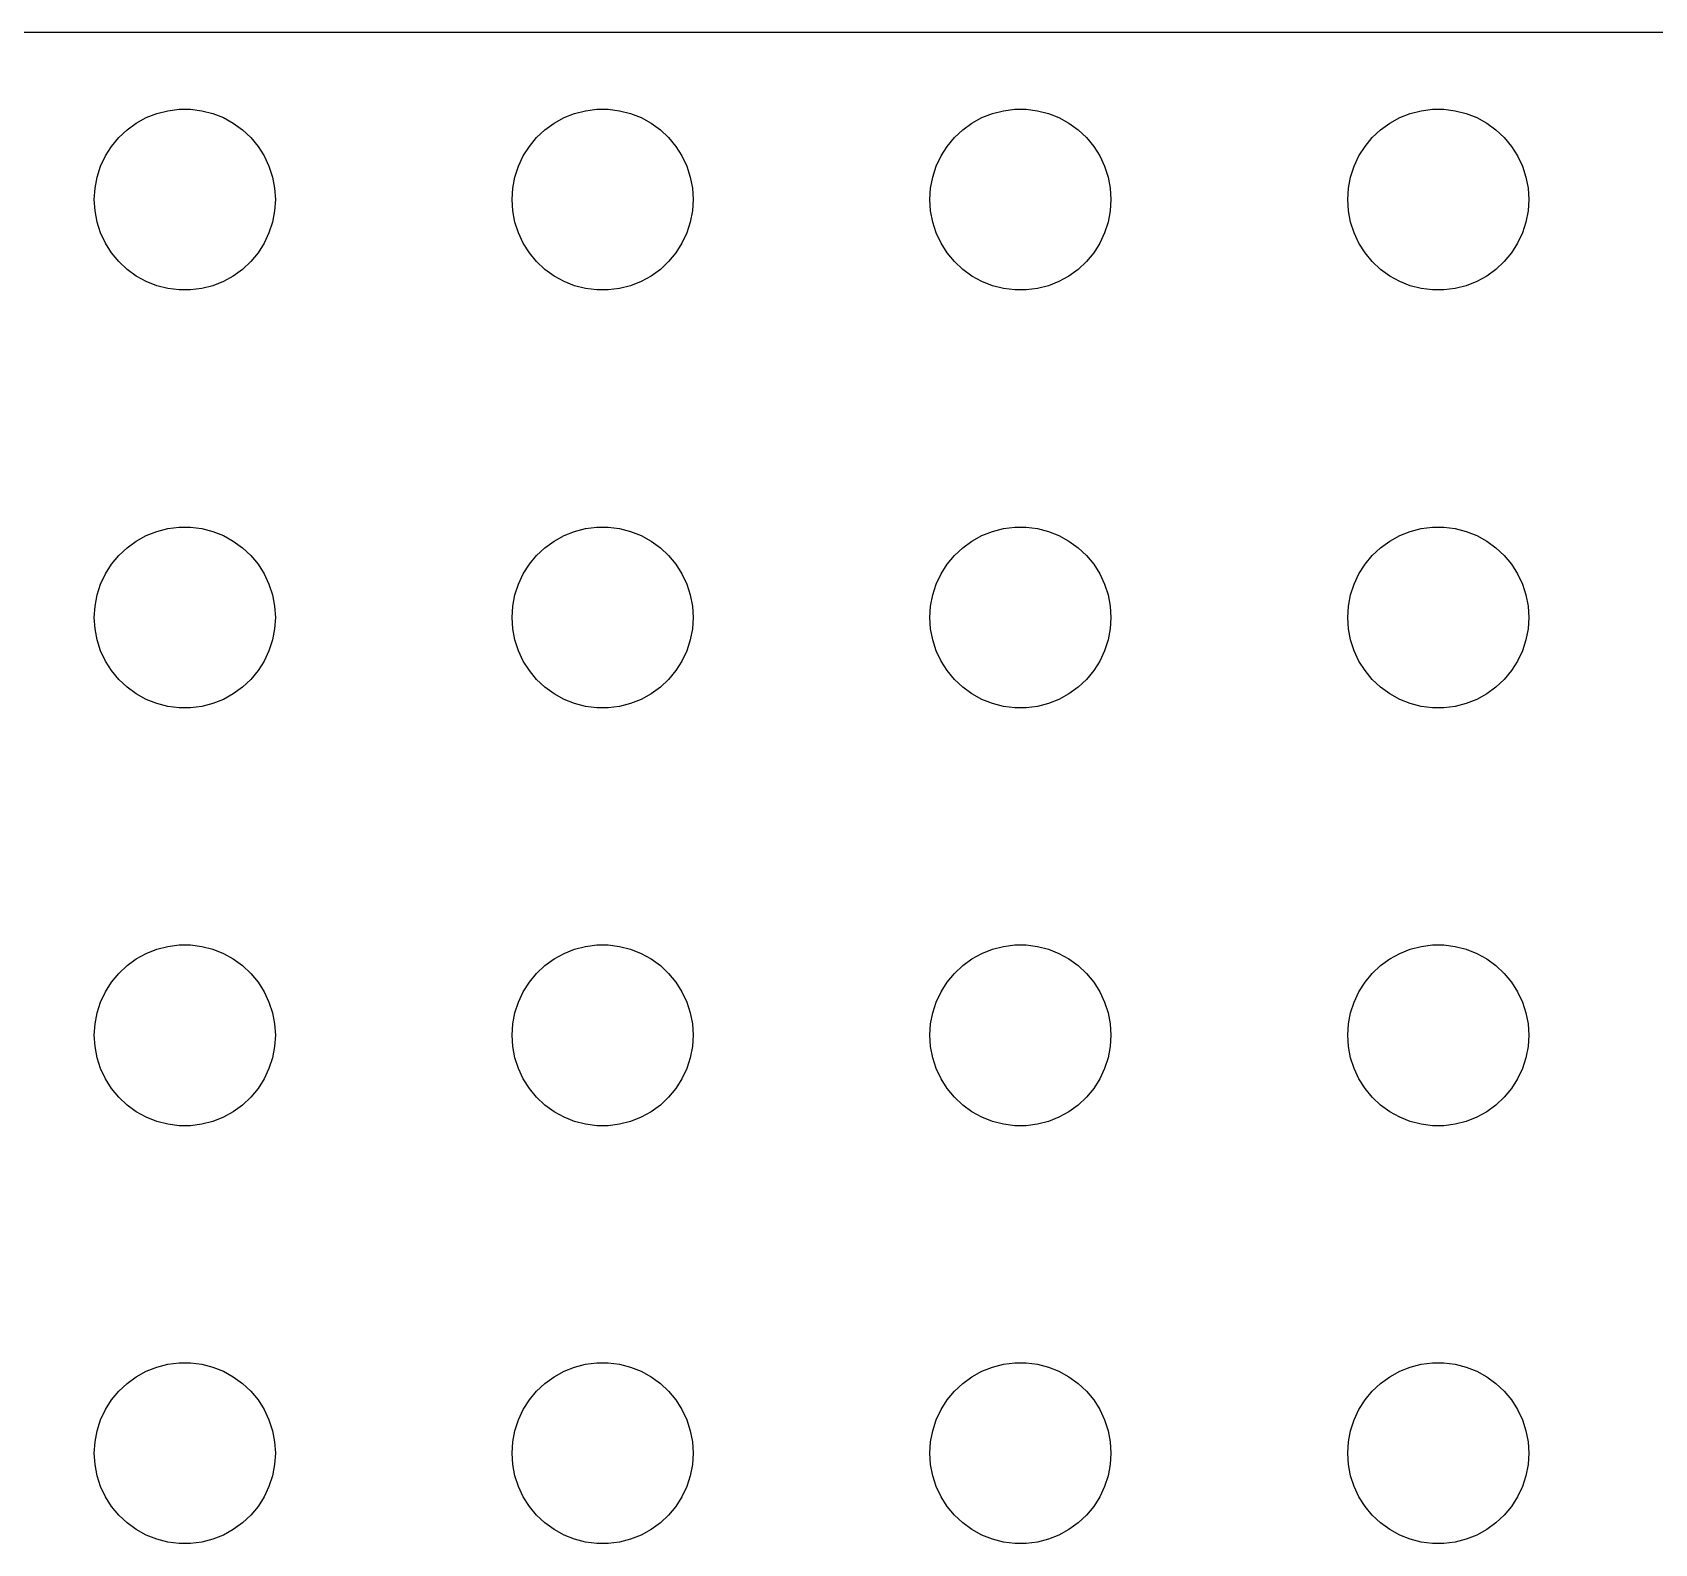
# Model space of a CAD drawing. Header units: metres. Extents: x 9 to 231, y 9 to 231.
# Drawn here: x 114.5 to 172.8, y 176.8 to 231 of the extents above; entities that cross this region are included whole.
import ezdxf

# ---------------------------------------------------------------- set-up
doc = ezdxf.new("R2010")
doc.units = ezdxf.units.M

msp = doc.modelspace()

# ---------------------------------------------------------------- linework, layer by layer
for p, q in [((226, 231), (14, 231)), ((117.928, 227.504), (118.259, 227.744)), ((118.259, 227.744), (118.616, 227.941)), ((118.616, 227.941), (118.996, 228.091)), ((118.996, 228.091), (119.391, 228.192)), ((119.391, 228.192), (119.796, 228.244)), ((119.796, 228.244), (120.204, 228.244)), ((120.204, 228.244), (120.609, 228.192)), ((120.609, 228.192), (121.004, 228.091)), ((121.004, 228.091), (121.384, 227.941)), ((121.384, 227.941), (121.741, 227.744)), ((121.741, 227.744), (122.072, 227.504)), ((132.928, 227.504), (133.259, 227.744)), ((133.259, 227.744), (133.616, 227.941)), ((133.616, 227.941), (133.996, 228.091)), ((133.996, 228.091), (134.391, 228.192)), ((134.391, 228.192), (134.796, 228.244)), ((134.796, 228.244), (135.204, 228.244)), ((135.204, 228.244), (135.609, 228.192)), ((135.609, 228.192), (136.004, 228.091)), ((136.004, 228.091), (136.384, 227.941)), ((136.384, 227.941), (136.741, 227.744)), ((136.741, 227.744), (137.072, 227.504)), ((147.928, 227.504), (148.259, 227.744)), ((148.259, 227.744), (148.616, 227.941)), ((148.616, 227.941), (148.996, 228.091)), ((148.996, 228.091), (149.391, 228.192)), ((149.391, 228.192), (149.796, 228.244)), ((149.796, 228.244), (150.204, 228.244)), ((150.204, 228.244), (150.609, 228.192)), ((150.609, 228.192), (151.004, 228.091)), ((151.004, 228.091), (151.384, 227.941)), ((151.384, 227.941), (151.741, 227.744)), ((151.741, 227.744), (152.072, 227.504)), ((162.928, 227.504), (163.259, 227.744)), ((163.259, 227.744), (163.616, 227.941)), ((163.616, 227.941), (163.996, 228.091)), ((163.996, 228.091), (164.391, 228.192)), ((164.391, 228.192), (164.796, 228.244)), ((164.796, 228.244), (165.204, 228.244)), ((165.204, 228.244), (165.609, 228.192)), ((165.609, 228.192), (166.004, 228.091)), ((166.004, 228.091), (166.384, 227.941)), ((166.384, 227.941), (166.741, 227.744)), ((166.741, 227.744), (167.072, 227.504)), ((117.371, 226.91), (117.631, 227.225)), ((117.631, 227.225), (117.928, 227.504)), ((122.072, 227.504), (122.369, 227.225)), ((122.369, 227.225), (122.629, 226.91)), ((132.371, 226.91), (132.631, 227.225)), ((132.631, 227.225), (132.928, 227.504)), ((137.072, 227.504), (137.369, 227.225)), ((137.369, 227.225), (137.629, 226.91)), ((147.371, 226.91), (147.631, 227.225)), ((147.631, 227.225), (147.928, 227.504)), ((152.072, 227.504), (152.369, 227.225)), ((152.369, 227.225), (152.629, 226.91)), ((162.371, 226.91), (162.631, 227.225)), ((162.631, 227.225), (162.928, 227.504)), ((167.072, 227.504), (167.369, 227.225)), ((167.369, 227.225), (167.629, 226.91)), ((116.978, 226.196), (117.152, 226.566)), ((117.152, 226.566), (117.371, 226.91)), ((122.629, 226.91), (122.848, 226.566)), ((122.848, 226.566), (123.022, 226.196)), ((131.978, 226.196), (132.152, 226.566)), ((132.152, 226.566), (132.371, 226.91)), ((137.629, 226.91), (137.848, 226.566)), ((137.848, 226.566), (138.022, 226.196)), ((146.978, 226.196), (147.152, 226.566)), ((147.152, 226.566), (147.371, 226.91)), ((152.629, 226.91), (152.848, 226.566)), ((152.848, 226.566), (153.022, 226.196)), ((161.978, 226.196), (162.152, 226.566)), ((162.152, 226.566), (162.371, 226.91)), ((167.629, 226.91), (167.848, 226.566)), ((167.848, 226.566), (168.022, 226.196)), ((116.852, 225.808), (116.978, 226.196)), ((123.022, 226.196), (123.148, 225.808)), ((131.852, 225.808), (131.978, 226.196)), ((138.022, 226.196), (138.148, 225.808)), ((146.852, 225.808), (146.978, 226.196)), ((153.022, 226.196), (153.148, 225.808)), ((161.852, 225.808), (161.978, 226.196)), ((168.022, 226.196), (168.148, 225.808)), ((116.75, 225), (116.776, 225.407)), ((116.776, 225.407), (116.852, 225.808)), ((123.148, 225.808), (123.224, 225.407)), ((123.224, 225.407), (123.25, 225)), ((131.75, 225), (131.776, 225.407)), ((131.776, 225.407), (131.852, 225.808)), ((138.148, 225.808), (138.224, 225.407)), ((138.224, 225.407), (138.25, 225)), ((146.75, 225), (146.776, 225.407)), ((146.776, 225.407), (146.852, 225.808)), ((153.148, 225.808), (153.224, 225.407)), ((153.224, 225.407), (153.25, 225)), ((161.75, 225), (161.776, 225.407)), ((161.776, 225.407), (161.852, 225.808)), ((168.148, 225.808), (168.224, 225.407)), ((168.224, 225.407), (168.25, 225)), ((116.776, 224.593), (116.75, 225)), ((123.25, 225), (123.224, 224.593)), ((131.776, 224.593), (131.75, 225)), ((138.25, 225), (138.224, 224.593)), ((146.776, 224.593), (146.75, 225)), ((153.25, 225), (153.224, 224.593)), ((161.776, 224.593), (161.75, 225)), ((168.25, 225), (168.224, 224.593)), ((116.852, 224.192), (116.776, 224.593)), ((123.224, 224.593), (123.148, 224.192)), ((131.852, 224.192), (131.776, 224.593)), ((138.224, 224.593), (138.148, 224.192)), ((146.852, 224.192), (146.776, 224.593)), ((153.224, 224.593), (153.148, 224.192)), ((161.852, 224.192), (161.776, 224.593)), ((168.224, 224.593), (168.148, 224.192)), ((116.978, 223.804), (116.852, 224.192)), ((117.152, 223.434), (116.978, 223.804)), ((123.022, 223.804), (122.848, 223.434)), ((123.148, 224.192), (123.022, 223.804)), ((131.978, 223.804), (131.852, 224.192)), ((132.152, 223.434), (131.978, 223.804)), ((138.022, 223.804), (137.848, 223.434)), ((138.148, 224.192), (138.022, 223.804)), ((146.978, 223.804), (146.852, 224.192)), ((147.152, 223.434), (146.978, 223.804)), ((153.022, 223.804), (152.848, 223.434)), ((153.148, 224.192), (153.022, 223.804)), ((161.978, 223.804), (161.852, 224.192)), ((162.152, 223.434), (161.978, 223.804)), ((168.022, 223.804), (167.848, 223.434)), ((168.148, 224.192), (168.022, 223.804)), ((117.371, 223.09), (117.152, 223.434)), ((117.631, 222.775), (117.371, 223.09)), ((122.629, 223.09), (122.369, 222.775)), ((122.848, 223.434), (122.629, 223.09)), ((132.371, 223.09), (132.152, 223.434)), ((132.631, 222.775), (132.371, 223.09)), ((137.629, 223.09), (137.369, 222.775)), ((137.848, 223.434), (137.629, 223.09)), ((147.371, 223.09), (147.152, 223.434)), ((147.631, 222.775), (147.371, 223.09)), ((152.629, 223.09), (152.369, 222.775)), ((152.848, 223.434), (152.629, 223.09)), ((162.371, 223.09), (162.152, 223.434)), ((162.631, 222.775), (162.371, 223.09)), ((167.629, 223.09), (167.369, 222.775)), ((167.848, 223.434), (167.629, 223.09)), ((117.928, 222.496), (117.631, 222.775)), ((118.259, 222.256), (117.928, 222.496)), ((122.072, 222.496), (121.741, 222.256)), ((122.369, 222.775), (122.072, 222.496)), ((132.928, 222.496), (132.631, 222.775)), ((133.259, 222.256), (132.928, 222.496)), ((137.072, 222.496), (136.741, 222.256)), ((137.369, 222.775), (137.072, 222.496)), ((147.928, 222.496), (147.631, 222.775)), ((148.259, 222.256), (147.928, 222.496)), ((152.072, 222.496), (151.741, 222.256)), ((152.369, 222.775), (152.072, 222.496)), ((162.928, 222.496), (162.631, 222.775)), ((163.259, 222.256), (162.928, 222.496)), ((167.072, 222.496), (166.741, 222.256)), ((167.369, 222.775), (167.072, 222.496)), ((118.616, 222.059), (118.259, 222.256)), ((118.996, 221.909), (118.616, 222.059)), ((119.391, 221.808), (118.996, 221.909)), ((121.004, 221.909), (120.609, 221.808)), ((121.384, 222.059), (121.004, 221.909)), ((121.741, 222.256), (121.384, 222.059)), ((133.616, 222.059), (133.259, 222.256)), ((133.996, 221.909), (133.616, 222.059)), ((134.391, 221.808), (133.996, 221.909)), ((136.004, 221.909), (135.609, 221.808)), ((136.384, 222.059), (136.004, 221.909)), ((136.741, 222.256), (136.384, 222.059)), ((148.616, 222.059), (148.259, 222.256)), ((148.996, 221.909), (148.616, 222.059)), ((149.391, 221.808), (148.996, 221.909)), ((151.004, 221.909), (150.609, 221.808)), ((151.384, 222.059), (151.004, 221.909)), ((151.741, 222.256), (151.384, 222.059)), ((163.616, 222.059), (163.259, 222.256)), ((163.996, 221.909), (163.616, 222.059)), ((164.391, 221.808), (163.996, 221.909)), ((166.004, 221.909), (165.609, 221.808)), ((166.384, 222.059), (166.004, 221.909)), ((166.741, 222.256), (166.384, 222.059)), ((119.796, 221.756), (119.391, 221.808)), ((120.204, 221.756), (119.796, 221.756)), ((120.609, 221.808), (120.204, 221.756)), ((134.796, 221.756), (134.391, 221.808)), ((135.204, 221.756), (134.796, 221.756)), ((135.609, 221.808), (135.204, 221.756)), ((149.796, 221.756), (149.391, 221.808)), ((150.204, 221.756), (149.796, 221.756)), ((150.609, 221.808), (150.204, 221.756)), ((164.796, 221.756), (164.391, 221.808)), ((165.204, 221.756), (164.796, 221.756)), ((165.609, 221.808), (165.204, 221.756)), ((118.996, 213.091), (119.391, 213.192)), ((119.391, 213.192), (119.796, 213.244)), ((119.796, 213.244), (120.204, 213.244)), ((120.204, 213.244), (120.609, 213.192)), ((120.609, 213.192), (121.004, 213.091)), ((133.996, 213.091), (134.391, 213.192)), ((134.391, 213.192), (134.796, 213.244)), ((134.796, 213.244), (135.204, 213.244)), ((135.204, 213.244), (135.609, 213.192)), ((135.609, 213.192), (136.004, 213.091)), ((148.996, 213.091), (149.391, 213.192)), ((149.391, 213.192), (149.796, 213.244)), ((149.796, 213.244), (150.204, 213.244)), ((150.204, 213.244), (150.609, 213.192)), ((150.609, 213.192), (151.004, 213.091)), ((163.996, 213.091), (164.391, 213.192)), ((164.391, 213.192), (164.796, 213.244)), ((164.796, 213.244), (165.204, 213.244)), ((165.204, 213.244), (165.609, 213.192)), ((165.609, 213.192), (166.004, 213.091)), ((117.928, 212.504), (118.259, 212.744)), ((118.259, 212.744), (118.616, 212.941)), ((118.616, 212.941), (118.996, 213.091)), ((121.004, 213.091), (121.384, 212.941)), ((121.384, 212.941), (121.741, 212.744)), ((121.741, 212.744), (122.072, 212.504)), ((132.928, 212.504), (133.259, 212.744)), ((133.259, 212.744), (133.616, 212.941)), ((133.616, 212.941), (133.996, 213.091)), ((136.004, 213.091), (136.384, 212.941)), ((136.384, 212.941), (136.741, 212.744)), ((136.741, 212.744), (137.072, 212.504)), ((147.928, 212.504), (148.259, 212.744)), ((148.259, 212.744), (148.616, 212.941)), ((148.616, 212.941), (148.996, 213.091)), ((151.004, 213.091), (151.384, 212.941)), ((151.384, 212.941), (151.741, 212.744)), ((151.741, 212.744), (152.072, 212.504)), ((162.928, 212.504), (163.259, 212.744)), ((163.259, 212.744), (163.616, 212.941)), ((163.616, 212.941), (163.996, 213.091)), ((166.004, 213.091), (166.384, 212.941)), ((166.384, 212.941), (166.741, 212.744)), ((166.741, 212.744), (167.072, 212.504)), ((117.371, 211.91), (117.631, 212.225)), ((117.631, 212.225), (117.928, 212.504)), ((122.072, 212.504), (122.369, 212.225)), ((122.369, 212.225), (122.629, 211.91)), ((132.371, 211.91), (132.631, 212.225)), ((132.631, 212.225), (132.928, 212.504)), ((137.072, 212.504), (137.369, 212.225)), ((137.369, 212.225), (137.629, 211.91)), ((147.371, 211.91), (147.631, 212.225)), ((147.631, 212.225), (147.928, 212.504)), ((152.072, 212.504), (152.369, 212.225)), ((152.369, 212.225), (152.629, 211.91)), ((162.371, 211.91), (162.631, 212.225)), ((162.631, 212.225), (162.928, 212.504)), ((167.072, 212.504), (167.369, 212.225)), ((167.369, 212.225), (167.629, 211.91)), ((116.978, 211.196), (117.152, 211.566)), ((117.152, 211.566), (117.371, 211.91)), ((122.629, 211.91), (122.848, 211.566)), ((122.848, 211.566), (123.022, 211.196)), ((131.978, 211.196), (132.152, 211.566)), ((132.152, 211.566), (132.371, 211.91)), ((137.629, 211.91), (137.848, 211.566)), ((137.848, 211.566), (138.022, 211.196)), ((146.978, 211.196), (147.152, 211.566)), ((147.152, 211.566), (147.371, 211.91)), ((152.629, 211.91), (152.848, 211.566)), ((152.848, 211.566), (153.022, 211.196)), ((161.978, 211.196), (162.152, 211.566)), ((162.152, 211.566), (162.371, 211.91)), ((167.629, 211.91), (167.848, 211.566)), ((167.848, 211.566), (168.022, 211.196)), ((116.852, 210.808), (116.978, 211.196)), ((123.022, 211.196), (123.148, 210.808)), ((131.852, 210.808), (131.978, 211.196)), ((138.022, 211.196), (138.148, 210.808)), ((146.852, 210.808), (146.978, 211.196)), ((153.022, 211.196), (153.148, 210.808)), ((161.852, 210.808), (161.978, 211.196)), ((168.022, 211.196), (168.148, 210.808)), ((116.75, 210), (116.776, 210.407)), ((116.776, 210.407), (116.852, 210.808)), ((123.148, 210.808), (123.224, 210.407)), ((123.224, 210.407), (123.25, 210)), ((131.75, 210), (131.776, 210.407)), ((131.776, 210.407), (131.852, 210.808)), ((138.148, 210.808), (138.224, 210.407)), ((138.224, 210.407), (138.25, 210)), ((146.75, 210), (146.776, 210.407)), ((146.776, 210.407), (146.852, 210.808)), ((153.148, 210.808), (153.224, 210.407)), ((153.224, 210.407), (153.25, 210)), ((161.75, 210), (161.776, 210.407)), ((161.776, 210.407), (161.852, 210.808)), ((168.148, 210.808), (168.224, 210.407)), ((168.224, 210.407), (168.25, 210)), ((116.776, 209.593), (116.75, 210)), ((123.25, 210), (123.224, 209.593)), ((131.776, 209.593), (131.75, 210)), ((138.25, 210), (138.224, 209.593)), ((146.776, 209.593), (146.75, 210)), ((153.25, 210), (153.224, 209.593)), ((161.776, 209.593), (161.75, 210)), ((168.25, 210), (168.224, 209.593)), ((116.852, 209.192), (116.776, 209.593)), ((116.978, 208.804), (116.852, 209.192)), ((123.148, 209.192), (123.022, 208.804)), ((123.224, 209.593), (123.148, 209.192)), ((131.852, 209.192), (131.776, 209.593)), ((131.978, 208.804), (131.852, 209.192)), ((138.148, 209.192), (138.022, 208.804)), ((138.224, 209.593), (138.148, 209.192)), ((146.852, 209.192), (146.776, 209.593)), ((146.978, 208.804), (146.852, 209.192)), ((153.148, 209.192), (153.022, 208.804)), ((153.224, 209.593), (153.148, 209.192)), ((161.852, 209.192), (161.776, 209.593)), ((161.978, 208.804), (161.852, 209.192)), ((168.148, 209.192), (168.022, 208.804)), ((168.224, 209.593), (168.148, 209.192)), ((117.152, 208.434), (116.978, 208.804)), ((123.022, 208.804), (122.848, 208.434)), ((132.152, 208.434), (131.978, 208.804)), ((138.022, 208.804), (137.848, 208.434)), ((147.152, 208.434), (146.978, 208.804)), ((153.022, 208.804), (152.848, 208.434)), ((162.152, 208.434), (161.978, 208.804)), ((168.022, 208.804), (167.848, 208.434)), ((117.371, 208.09), (117.152, 208.434)), ((117.631, 207.775), (117.371, 208.09)), ((122.629, 208.09), (122.369, 207.775)), ((122.848, 208.434), (122.629, 208.09)), ((132.371, 208.09), (132.152, 208.434)), ((132.631, 207.775), (132.371, 208.09)), ((137.629, 208.09), (137.369, 207.775)), ((137.848, 208.434), (137.629, 208.09)), ((147.371, 208.09), (147.152, 208.434)), ((147.631, 207.775), (147.371, 208.09)), ((152.629, 208.09), (152.369, 207.775)), ((152.848, 208.434), (152.629, 208.09)), ((162.371, 208.09), (162.152, 208.434)), ((162.631, 207.775), (162.371, 208.09)), ((167.629, 208.09), (167.369, 207.775)), ((167.848, 208.434), (167.629, 208.09)), ((117.928, 207.496), (117.631, 207.775)), ((118.259, 207.256), (117.928, 207.496)), ((122.072, 207.496), (121.741, 207.256)), ((122.369, 207.775), (122.072, 207.496)), ((132.928, 207.496), (132.631, 207.775)), ((133.259, 207.256), (132.928, 207.496)), ((137.072, 207.496), (136.741, 207.256)), ((137.369, 207.775), (137.072, 207.496)), ((147.928, 207.496), (147.631, 207.775)), ((148.259, 207.256), (147.928, 207.496)), ((152.072, 207.496), (151.741, 207.256)), ((152.369, 207.775), (152.072, 207.496)), ((162.928, 207.496), (162.631, 207.775)), ((163.259, 207.256), (162.928, 207.496)), ((167.072, 207.496), (166.741, 207.256)), ((167.369, 207.775), (167.072, 207.496)), ((118.616, 207.059), (118.259, 207.256)), ((118.996, 206.909), (118.616, 207.059)), ((119.391, 206.808), (118.996, 206.909)), ((119.796, 206.756), (119.391, 206.808)), ((120.204, 206.756), (119.796, 206.756)), ((120.609, 206.808), (120.204, 206.756)), ((121.004, 206.909), (120.609, 206.808)), ((121.384, 207.059), (121.004, 206.909)), ((121.741, 207.256), (121.384, 207.059)), ((133.616, 207.059), (133.259, 207.256)), ((133.996, 206.909), (133.616, 207.059)), ((134.391, 206.808), (133.996, 206.909)), ((134.796, 206.756), (134.391, 206.808)), ((135.204, 206.756), (134.796, 206.756)), ((135.609, 206.808), (135.204, 206.756)), ((136.004, 206.909), (135.609, 206.808)), ((136.384, 207.059), (136.004, 206.909)), ((136.741, 207.256), (136.384, 207.059)), ((148.616, 207.059), (148.259, 207.256)), ((148.996, 206.909), (148.616, 207.059)), ((149.391, 206.808), (148.996, 206.909)), ((149.796, 206.756), (149.391, 206.808)), ((150.204, 206.756), (149.796, 206.756)), ((150.609, 206.808), (150.204, 206.756)), ((151.004, 206.909), (150.609, 206.808)), ((151.384, 207.059), (151.004, 206.909)), ((151.741, 207.256), (151.384, 207.059)), ((163.616, 207.059), (163.259, 207.256)), ((163.996, 206.909), (163.616, 207.059)), ((164.391, 206.808), (163.996, 206.909)), ((164.796, 206.756), (164.391, 206.808)), ((165.204, 206.756), (164.796, 206.756)), ((165.609, 206.808), (165.204, 206.756)), ((166.004, 206.909), (165.609, 206.808)), ((166.384, 207.059), (166.004, 206.909)), ((166.741, 207.256), (166.384, 207.059)), ((118.616, 197.941), (118.996, 198.091)), ((118.996, 198.091), (119.391, 198.192)), ((119.391, 198.192), (119.796, 198.244)), ((119.796, 198.244), (120.204, 198.244)), ((120.204, 198.244), (120.609, 198.192)), ((120.609, 198.192), (121.004, 198.091)), ((121.004, 198.091), (121.384, 197.941)), ((133.616, 197.941), (133.996, 198.091)), ((133.996, 198.091), (134.391, 198.192)), ((134.391, 198.192), (134.796, 198.244)), ((134.796, 198.244), (135.204, 198.244)), ((135.204, 198.244), (135.609, 198.192)), ((135.609, 198.192), (136.004, 198.091)), ((136.004, 198.091), (136.384, 197.941)), ((148.616, 197.941), (148.996, 198.091)), ((148.996, 198.091), (149.391, 198.192)), ((149.391, 198.192), (149.796, 198.244)), ((149.796, 198.244), (150.204, 198.244)), ((150.204, 198.244), (150.609, 198.192)), ((150.609, 198.192), (151.004, 198.091)), ((151.004, 198.091), (151.384, 197.941)), ((163.616, 197.941), (163.996, 198.091)), ((163.996, 198.091), (164.391, 198.192)), ((164.391, 198.192), (164.796, 198.244)), ((164.796, 198.244), (165.204, 198.244)), ((165.204, 198.244), (165.609, 198.192)), ((165.609, 198.192), (166.004, 198.091)), ((166.004, 198.091), (166.384, 197.941)), ((117.631, 197.225), (117.928, 197.504)), ((117.928, 197.504), (118.259, 197.744)), ((118.259, 197.744), (118.616, 197.941)), ((121.384, 197.941), (121.741, 197.744)), ((121.741, 197.744), (122.072, 197.504)), ((122.072, 197.504), (122.369, 197.225)), ((132.631, 197.225), (132.928, 197.504)), ((132.928, 197.504), (133.259, 197.744)), ((133.259, 197.744), (133.616, 197.941)), ((136.384, 197.941), (136.741, 197.744)), ((136.741, 197.744), (137.072, 197.504)), ((137.072, 197.504), (137.369, 197.225)), ((147.631, 197.225), (147.928, 197.504)), ((147.928, 197.504), (148.259, 197.744)), ((148.259, 197.744), (148.616, 197.941)), ((151.384, 197.941), (151.741, 197.744)), ((151.741, 197.744), (152.072, 197.504)), ((152.072, 197.504), (152.369, 197.225)), ((162.631, 197.225), (162.928, 197.504)), ((162.928, 197.504), (163.259, 197.744)), ((163.259, 197.744), (163.616, 197.941)), ((166.384, 197.941), (166.741, 197.744)), ((166.741, 197.744), (167.072, 197.504)), ((167.072, 197.504), (167.369, 197.225)), ((117.152, 196.566), (117.371, 196.91)), ((117.371, 196.91), (117.631, 197.225)), ((122.369, 197.225), (122.629, 196.91)), ((122.629, 196.91), (122.848, 196.566)), ((132.152, 196.566), (132.371, 196.91)), ((132.371, 196.91), (132.631, 197.225)), ((137.369, 197.225), (137.629, 196.91)), ((137.629, 196.91), (137.848, 196.566)), ((147.152, 196.566), (147.371, 196.91)), ((147.371, 196.91), (147.631, 197.225)), ((152.369, 197.225), (152.629, 196.91)), ((152.629, 196.91), (152.848, 196.566)), ((162.152, 196.566), (162.371, 196.91)), ((162.371, 196.91), (162.631, 197.225)), ((167.369, 197.225), (167.629, 196.91)), ((167.629, 196.91), (167.848, 196.566)), ((116.978, 196.196), (117.152, 196.566)), ((122.848, 196.566), (123.022, 196.196)), ((131.978, 196.196), (132.152, 196.566)), ((137.848, 196.566), (138.022, 196.196)), ((146.978, 196.196), (147.152, 196.566)), ((152.848, 196.566), (153.022, 196.196)), ((161.978, 196.196), (162.152, 196.566)), ((167.848, 196.566), (168.022, 196.196)), ((116.776, 195.407), (116.852, 195.808)), ((116.852, 195.808), (116.978, 196.196)), ((123.022, 196.196), (123.148, 195.808)), ((123.148, 195.808), (123.224, 195.407)), ((131.776, 195.407), (131.852, 195.808)), ((131.852, 195.808), (131.978, 196.196)), ((138.022, 196.196), (138.148, 195.808)), ((138.148, 195.808), (138.224, 195.407)), ((146.776, 195.407), (146.852, 195.808)), ((146.852, 195.808), (146.978, 196.196)), ((153.022, 196.196), (153.148, 195.808)), ((153.148, 195.808), (153.224, 195.407)), ((161.776, 195.407), (161.852, 195.808)), ((161.852, 195.808), (161.978, 196.196)), ((168.022, 196.196), (168.148, 195.808)), ((168.148, 195.808), (168.224, 195.407)), ((116.75, 195), (116.776, 195.407)), ((123.224, 195.407), (123.25, 195)), ((131.75, 195), (131.776, 195.407)), ((138.224, 195.407), (138.25, 195)), ((146.75, 195), (146.776, 195.407)), ((153.224, 195.407), (153.25, 195)), ((161.75, 195), (161.776, 195.407)), ((168.224, 195.407), (168.25, 195)), ((116.776, 194.593), (116.75, 195)), ((116.852, 194.192), (116.776, 194.593)), ((123.224, 194.593), (123.148, 194.192)), ((123.25, 195), (123.224, 194.593)), ((131.776, 194.593), (131.75, 195)), ((131.852, 194.192), (131.776, 194.593)), ((138.224, 194.593), (138.148, 194.192)), ((138.25, 195), (138.224, 194.593)), ((146.776, 194.593), (146.75, 195)), ((146.852, 194.192), (146.776, 194.593)), ((153.224, 194.593), (153.148, 194.192)), ((153.25, 195), (153.224, 194.593)), ((161.776, 194.593), (161.75, 195)), ((161.852, 194.192), (161.776, 194.593)), ((168.224, 194.593), (168.148, 194.192)), ((168.25, 195), (168.224, 194.593)), ((116.978, 193.804), (116.852, 194.192)), ((123.148, 194.192), (123.022, 193.804)), ((131.978, 193.804), (131.852, 194.192)), ((138.148, 194.192), (138.022, 193.804)), ((146.978, 193.804), (146.852, 194.192)), ((153.148, 194.192), (153.022, 193.804)), ((161.978, 193.804), (161.852, 194.192)), ((168.148, 194.192), (168.022, 193.804)), ((117.152, 193.434), (116.978, 193.804)), ((117.371, 193.09), (117.152, 193.434)), ((122.848, 193.434), (122.629, 193.09)), ((123.022, 193.804), (122.848, 193.434)), ((132.152, 193.434), (131.978, 193.804)), ((132.371, 193.09), (132.152, 193.434)), ((137.848, 193.434), (137.629, 193.09)), ((138.022, 193.804), (137.848, 193.434)), ((147.152, 193.434), (146.978, 193.804)), ((147.371, 193.09), (147.152, 193.434)), ((152.848, 193.434), (152.629, 193.09)), ((153.022, 193.804), (152.848, 193.434)), ((162.152, 193.434), (161.978, 193.804)), ((162.371, 193.09), (162.152, 193.434)), ((167.848, 193.434), (167.629, 193.09)), ((168.022, 193.804), (167.848, 193.434)), ((117.631, 192.775), (117.371, 193.09)), ((117.928, 192.496), (117.631, 192.775)), ((122.369, 192.775), (122.072, 192.496)), ((122.629, 193.09), (122.369, 192.775)), ((132.631, 192.775), (132.371, 193.09)), ((132.928, 192.496), (132.631, 192.775)), ((137.369, 192.775), (137.072, 192.496)), ((137.629, 193.09), (137.369, 192.775)), ((147.631, 192.775), (147.371, 193.09)), ((147.928, 192.496), (147.631, 192.775)), ((152.369, 192.775), (152.072, 192.496)), ((152.629, 193.09), (152.369, 192.775)), ((162.631, 192.775), (162.371, 193.09)), ((162.928, 192.496), (162.631, 192.775)), ((167.369, 192.775), (167.072, 192.496)), ((167.629, 193.09), (167.369, 192.775)), ((118.259, 192.256), (117.928, 192.496)), ((118.616, 192.059), (118.259, 192.256)), ((121.741, 192.256), (121.384, 192.059)), ((122.072, 192.496), (121.741, 192.256)), ((133.259, 192.256), (132.928, 192.496)), ((133.616, 192.059), (133.259, 192.256)), ((136.741, 192.256), (136.384, 192.059)), ((137.072, 192.496), (136.741, 192.256)), ((148.259, 192.256), (147.928, 192.496)), ((148.616, 192.059), (148.259, 192.256)), ((151.741, 192.256), (151.384, 192.059)), ((152.072, 192.496), (151.741, 192.256)), ((163.259, 192.256), (162.928, 192.496)), ((163.616, 192.059), (163.259, 192.256)), ((166.741, 192.256), (166.384, 192.059)), ((167.072, 192.496), (166.741, 192.256)), ((118.996, 191.909), (118.616, 192.059)), ((119.391, 191.808), (118.996, 191.909)), ((119.796, 191.756), (119.391, 191.808)), ((120.204, 191.756), (119.796, 191.756)), ((120.609, 191.808), (120.204, 191.756)), ((121.004, 191.909), (120.609, 191.808)), ((121.384, 192.059), (121.004, 191.909)), ((133.996, 191.909), (133.616, 192.059)), ((134.391, 191.808), (133.996, 191.909)), ((134.796, 191.756), (134.391, 191.808)), ((135.204, 191.756), (134.796, 191.756)), ((135.609, 191.808), (135.204, 191.756)), ((136.004, 191.909), (135.609, 191.808)), ((136.384, 192.059), (136.004, 191.909)), ((148.996, 191.909), (148.616, 192.059)), ((149.391, 191.808), (148.996, 191.909)), ((149.796, 191.756), (149.391, 191.808)), ((150.204, 191.756), (149.796, 191.756)), ((150.609, 191.808), (150.204, 191.756)), ((151.004, 191.909), (150.609, 191.808)), ((151.384, 192.059), (151.004, 191.909)), ((163.996, 191.909), (163.616, 192.059)), ((164.391, 191.808), (163.996, 191.909)), ((164.796, 191.756), (164.391, 191.808)), ((165.204, 191.756), (164.796, 191.756)), ((165.609, 191.808), (165.204, 191.756)), ((166.004, 191.909), (165.609, 191.808)), ((166.384, 192.059), (166.004, 191.909)), ((118.259, 182.744), (118.616, 182.941)), ((118.616, 182.941), (118.996, 183.091)), ((118.996, 183.091), (119.391, 183.192)), ((119.391, 183.192), (119.796, 183.244)), ((119.796, 183.244), (120.204, 183.244)), ((120.204, 183.244), (120.609, 183.192)), ((120.609, 183.192), (121.004, 183.091)), ((121.004, 183.091), (121.384, 182.941)), ((121.384, 182.941), (121.741, 182.744)), ((133.259, 182.744), (133.616, 182.941)), ((133.616, 182.941), (133.996, 183.091)), ((133.996, 183.091), (134.391, 183.192)), ((134.391, 183.192), (134.796, 183.244)), ((134.796, 183.244), (135.204, 183.244)), ((135.204, 183.244), (135.609, 183.192)), ((135.609, 183.192), (136.004, 183.091)), ((136.004, 183.091), (136.384, 182.941)), ((136.384, 182.941), (136.741, 182.744)), ((148.259, 182.744), (148.616, 182.941)), ((148.616, 182.941), (148.996, 183.091)), ((148.996, 183.091), (149.391, 183.192)), ((149.391, 183.192), (149.796, 183.244)), ((149.796, 183.244), (150.204, 183.244)), ((150.204, 183.244), (150.609, 183.192)), ((150.609, 183.192), (151.004, 183.091)), ((151.004, 183.091), (151.384, 182.941)), ((151.384, 182.941), (151.741, 182.744)), ((163.259, 182.744), (163.616, 182.941)), ((163.616, 182.941), (163.996, 183.091)), ((163.996, 183.091), (164.391, 183.192)), ((164.391, 183.192), (164.796, 183.244)), ((164.796, 183.244), (165.204, 183.244)), ((165.204, 183.244), (165.609, 183.192)), ((165.609, 183.192), (166.004, 183.091)), ((166.004, 183.091), (166.384, 182.941)), ((166.384, 182.941), (166.741, 182.744)), ((117.631, 182.225), (117.928, 182.504)), ((117.928, 182.504), (118.259, 182.744)), ((121.741, 182.744), (122.072, 182.504)), ((122.072, 182.504), (122.369, 182.225)), ((132.631, 182.225), (132.928, 182.504)), ((132.928, 182.504), (133.259, 182.744)), ((136.741, 182.744), (137.072, 182.504)), ((137.072, 182.504), (137.369, 182.225)), ((147.631, 182.225), (147.928, 182.504)), ((147.928, 182.504), (148.259, 182.744)), ((151.741, 182.744), (152.072, 182.504)), ((152.072, 182.504), (152.369, 182.225)), ((162.631, 182.225), (162.928, 182.504)), ((162.928, 182.504), (163.259, 182.744)), ((166.741, 182.744), (167.072, 182.504)), ((167.072, 182.504), (167.369, 182.225)), ((117.152, 181.566), (117.371, 181.91)), ((117.371, 181.91), (117.631, 182.225)), ((122.369, 182.225), (122.629, 181.91)), ((122.629, 181.91), (122.848, 181.566)), ((132.152, 181.566), (132.371, 181.91)), ((132.371, 181.91), (132.631, 182.225)), ((137.369, 182.225), (137.629, 181.91)), ((137.629, 181.91), (137.848, 181.566)), ((147.152, 181.566), (147.371, 181.91)), ((147.371, 181.91), (147.631, 182.225)), ((152.369, 182.225), (152.629, 181.91)), ((152.629, 181.91), (152.848, 181.566)), ((162.152, 181.566), (162.371, 181.91)), ((162.371, 181.91), (162.631, 182.225)), ((167.369, 182.225), (167.629, 181.91)), ((167.629, 181.91), (167.848, 181.566)), ((116.852, 180.808), (116.978, 181.196)), ((116.978, 181.196), (117.152, 181.566)), ((122.848, 181.566), (123.022, 181.196)), ((123.022, 181.196), (123.148, 180.808)), ((131.852, 180.808), (131.978, 181.196)), ((131.978, 181.196), (132.152, 181.566)), ((137.848, 181.566), (138.022, 181.196)), ((138.022, 181.196), (138.148, 180.808)), ((146.852, 180.808), (146.978, 181.196)), ((146.978, 181.196), (147.152, 181.566)), ((152.848, 181.566), (153.022, 181.196)), ((153.022, 181.196), (153.148, 180.808)), ((161.852, 180.808), (161.978, 181.196)), ((161.978, 181.196), (162.152, 181.566)), ((167.848, 181.566), (168.022, 181.196)), ((168.022, 181.196), (168.148, 180.808)), ((116.776, 180.407), (116.852, 180.808)), ((123.148, 180.808), (123.224, 180.407)), ((131.776, 180.407), (131.852, 180.808)), ((138.148, 180.808), (138.224, 180.407)), ((146.776, 180.407), (146.852, 180.808)), ((153.148, 180.808), (153.224, 180.407)), ((161.776, 180.407), (161.852, 180.808)), ((168.148, 180.808), (168.224, 180.407)), ((116.75, 180), (116.776, 180.407)), ((116.776, 179.593), (116.75, 180)), ((123.224, 180.407), (123.25, 180)), ((123.25, 180), (123.224, 179.593)), ((131.75, 180), (131.776, 180.407)), ((131.776, 179.593), (131.75, 180)), ((138.224, 180.407), (138.25, 180)), ((138.25, 180), (138.224, 179.593)), ((146.75, 180), (146.776, 180.407)), ((146.776, 179.593), (146.75, 180)), ((153.224, 180.407), (153.25, 180)), ((153.25, 180), (153.224, 179.593)), ((161.75, 180), (161.776, 180.407)), ((161.776, 179.593), (161.75, 180)), ((168.224, 180.407), (168.25, 180)), ((168.25, 180), (168.224, 179.593)), ((116.852, 179.192), (116.776, 179.593)), ((123.224, 179.593), (123.148, 179.192)), ((131.852, 179.192), (131.776, 179.593)), ((138.224, 179.593), (138.148, 179.192)), ((146.852, 179.192), (146.776, 179.593)), ((153.224, 179.593), (153.148, 179.192)), ((161.852, 179.192), (161.776, 179.593)), ((168.224, 179.593), (168.148, 179.192)), ((116.978, 178.804), (116.852, 179.192)), ((117.152, 178.434), (116.978, 178.804)), ((123.022, 178.804), (122.848, 178.434)), ((123.148, 179.192), (123.022, 178.804)), ((131.978, 178.804), (131.852, 179.192)), ((132.152, 178.434), (131.978, 178.804)), ((138.022, 178.804), (137.848, 178.434)), ((138.148, 179.192), (138.022, 178.804)), ((146.978, 178.804), (146.852, 179.192)), ((147.152, 178.434), (146.978, 178.804)), ((153.022, 178.804), (152.848, 178.434)), ((153.148, 179.192), (153.022, 178.804)), ((161.978, 178.804), (161.852, 179.192)), ((162.152, 178.434), (161.978, 178.804)), ((168.022, 178.804), (167.848, 178.434)), ((168.148, 179.192), (168.022, 178.804)), ((117.371, 178.09), (117.152, 178.434)), ((122.848, 178.434), (122.629, 178.09)), ((132.371, 178.09), (132.152, 178.434)), ((137.848, 178.434), (137.629, 178.09)), ((147.371, 178.09), (147.152, 178.434)), ((152.848, 178.434), (152.629, 178.09)), ((162.371, 178.09), (162.152, 178.434)), ((167.848, 178.434), (167.629, 178.09)), ((117.631, 177.775), (117.371, 178.09)), ((117.928, 177.496), (117.631, 177.775)), ((122.369, 177.775), (122.072, 177.496)), ((122.629, 178.09), (122.369, 177.775)), ((132.631, 177.775), (132.371, 178.09)), ((132.928, 177.496), (132.631, 177.775)), ((137.369, 177.775), (137.072, 177.496)), ((137.629, 178.09), (137.369, 177.775)), ((147.631, 177.775), (147.371, 178.09)), ((147.928, 177.496), (147.631, 177.775)), ((152.369, 177.775), (152.072, 177.496)), ((152.629, 178.09), (152.369, 177.775)), ((162.631, 177.775), (162.371, 178.09)), ((162.928, 177.496), (162.631, 177.775)), ((167.369, 177.775), (167.072, 177.496)), ((167.629, 178.09), (167.369, 177.775)), ((118.259, 177.256), (117.928, 177.496)), ((118.616, 177.059), (118.259, 177.256)), ((118.996, 176.909), (118.616, 177.059)), ((121.384, 177.059), (121.004, 176.909)), ((121.741, 177.256), (121.384, 177.059)), ((122.072, 177.496), (121.741, 177.256)), ((133.259, 177.256), (132.928, 177.496)), ((133.616, 177.059), (133.259, 177.256)), ((133.996, 176.909), (133.616, 177.059)), ((136.384, 177.059), (136.004, 176.909)), ((136.741, 177.256), (136.384, 177.059)), ((137.072, 177.496), (136.741, 177.256)), ((148.259, 177.256), (147.928, 177.496)), ((148.616, 177.059), (148.259, 177.256)), ((148.996, 176.909), (148.616, 177.059)), ((151.384, 177.059), (151.004, 176.909)), ((151.741, 177.256), (151.384, 177.059)), ((152.072, 177.496), (151.741, 177.256)), ((163.259, 177.256), (162.928, 177.496)), ((163.616, 177.059), (163.259, 177.256)), ((163.996, 176.909), (163.616, 177.059)), ((166.384, 177.059), (166.004, 176.909)), ((166.741, 177.256), (166.384, 177.059)), ((167.072, 177.496), (166.741, 177.256)), ((119.391, 176.808), (118.996, 176.909)), ((119.796, 176.756), (119.391, 176.808)), ((120.204, 176.756), (119.796, 176.756)), ((120.609, 176.808), (120.204, 176.756)), ((121.004, 176.909), (120.609, 176.808)), ((134.391, 176.808), (133.996, 176.909)), ((134.796, 176.756), (134.391, 176.808)), ((135.204, 176.756), (134.796, 176.756)), ((135.609, 176.808), (135.204, 176.756)), ((136.004, 176.909), (135.609, 176.808)), ((149.391, 176.808), (148.996, 176.909)), ((149.796, 176.756), (149.391, 176.808)), ((150.204, 176.756), (149.796, 176.756)), ((150.609, 176.808), (150.204, 176.756)), ((151.004, 176.909), (150.609, 176.808)), ((164.391, 176.808), (163.996, 176.909)), ((164.796, 176.756), (164.391, 176.808)), ((165.204, 176.756), (164.796, 176.756)), ((165.609, 176.808), (165.204, 176.756)), ((166.004, 176.909), (165.609, 176.808))]:
    msp.add_line(p, q)

doc.saveas('drawing.dxf')
